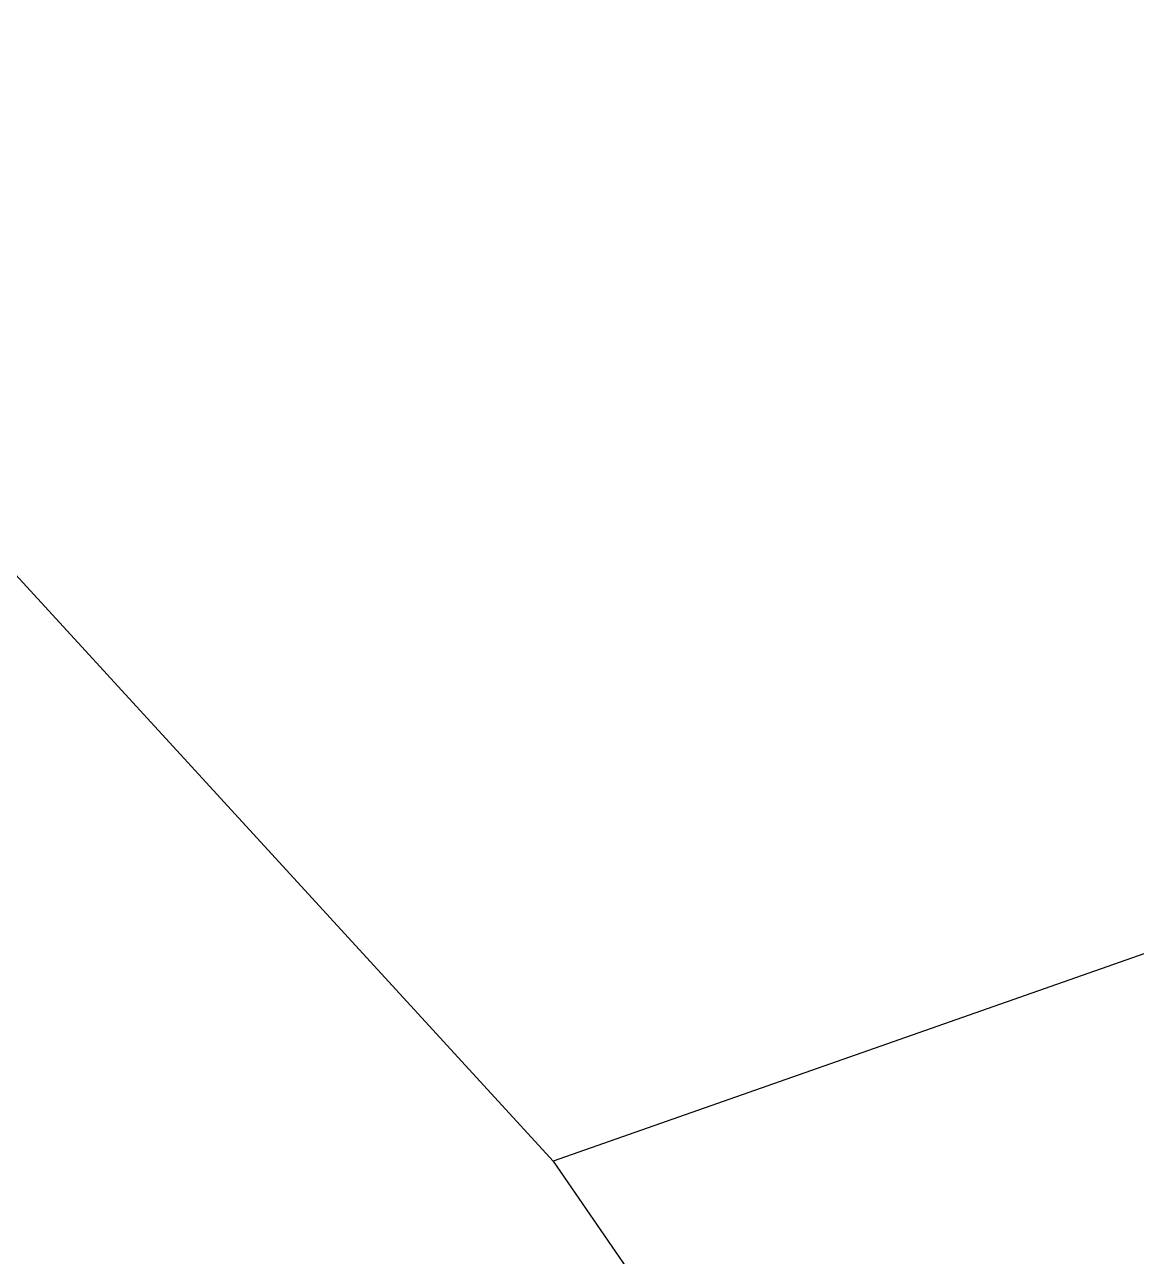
# Model space of a CAD drawing. Header units: inches. Extents: x 653559 to 669309, y 7245317 to 7256454.
# Drawn here: x 661919.67 to 661927.57, y 7251778.19 to 7251786.94 of the extents above; entities that cross this region are included whole.
import ezdxf

# ---------------------------------------------------------------- set-up
doc = ezdxf.new("R2010")
doc.units = ezdxf.units.IN
doc.header["$MEASUREMENT"] = 0
doc.layers.add('Alambrados', color=7, linetype='Continuous')

msp = doc.modelspace()

# ---------------------------------------------------------------- linework, layer by layer
at = {"layer": 'Alambrados', "transparency": 33554613}
for points in [[(658159.1239, 7252901.5858), (658494.8279, 7253191.993), (658868.632, 7253157.068), (659146.1275, 7252984.136), (659412.4047, 7253216.1231), (659541.0983, 7253231.7865), (659702.2828, 7253176.0651), (659720.5391, 7253161.1426), (659802.613, 7253040.0161), (659873.5744, 7253052.0811), (660007.8772, 7253063.9874), (660119.0024, 7253067.6386), (660213.7763, 7253057.9549), (660438.2493, 7252961.1172), (660894.1405, 7252757.2421), (661157.2912, 7252597.2791), (661484.7137, 7252396.5261), (661569.3806, 7252283.0857), (661663.9693, 7252124.3354), (661646.7387, 7252080.6753), (661923.429, 7251778.861)], [(662809.3308, 7252024.3227), (661974.8333, 7251796.9129), (661923.429, 7251778.861), (661933.589, 7251764.1501), (661938.034, 7251748.9101), (661965.4449, 7251669.3762), (661980.5262, 7251623.074), (661984.7596, 7251613.0198), (661983.4366, 7251597.5417), (661944.5428, 7251579.6823), (661801.9321, 7251511.155), (661785.5279, 7251472.3935), (661756.0268, 7251378.5985), (661746.7664, 7251346.5839), (661730.6268, 7251259.9327), (661711.3121, 7251153.9668), (661722.4247, 7251108.3261), (661734.5955, 7251072.3427), (661731.2882, 7251019.8228), (661718.491, 7250919.5171), (661721.8247, 7250843.1582), (661649.4346, 7250685.5191), (661600.857, 7250585.9827)]]:
    msp.add_lwpolyline(points, dxfattribs=at)

doc.saveas('drawing.dxf')
